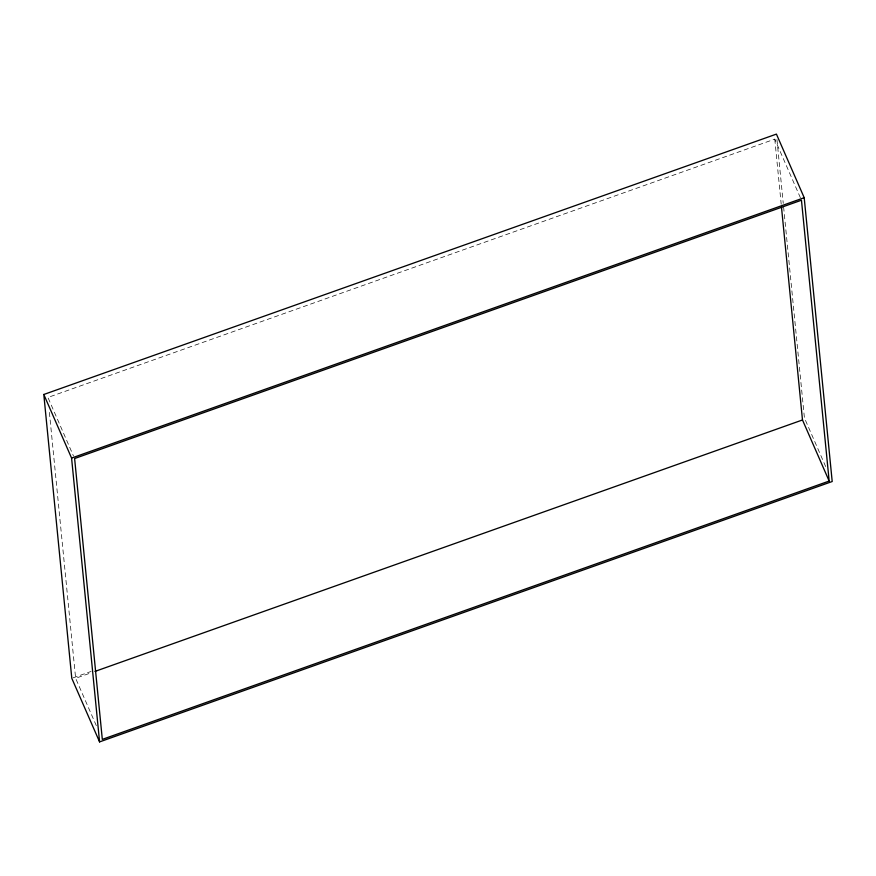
<?xml version="1.0" encoding="UTF-8"?>
<svg xmlns="http://www.w3.org/2000/svg" width="876" height="876" viewBox="0 0 876 876"><rect width="100%" height="100%" fill="white"/><g stroke="black" fill="none" stroke-linecap="round" stroke-linejoin="round"><path stroke-width="0.66" stroke-dasharray="4.38 3.29" d="M800.379 197.713L774.778 139.131L47.928 397.452L73.518 456.046M73.08 677.849L91.115 671.443M96.327 725.667L75.632 678.298L91.093 672.801M825.663 466.558L804.42 417.929L783.385 204.721M776.957 139.536L783.253 203.363M774.778 139.131L781.206 204.25M49.395 412.377L75.632 678.298"/><path stroke-width="1.31" d="M43.8 394.485L776.421 134.105L804.201 197.691L832.2 481.515L99.579 741.895L71.799 678.309L43.8 394.485L71.58 458.071L99.579 741.895M71.58 458.071L804.201 197.691M94.958 671.421L802.482 419.965L781.469 206.966M829.167 481.055L102.317 739.377L74.613 458.531L801.463 200.21L829.167 481.055L802.482 419.965"/></g></svg>
